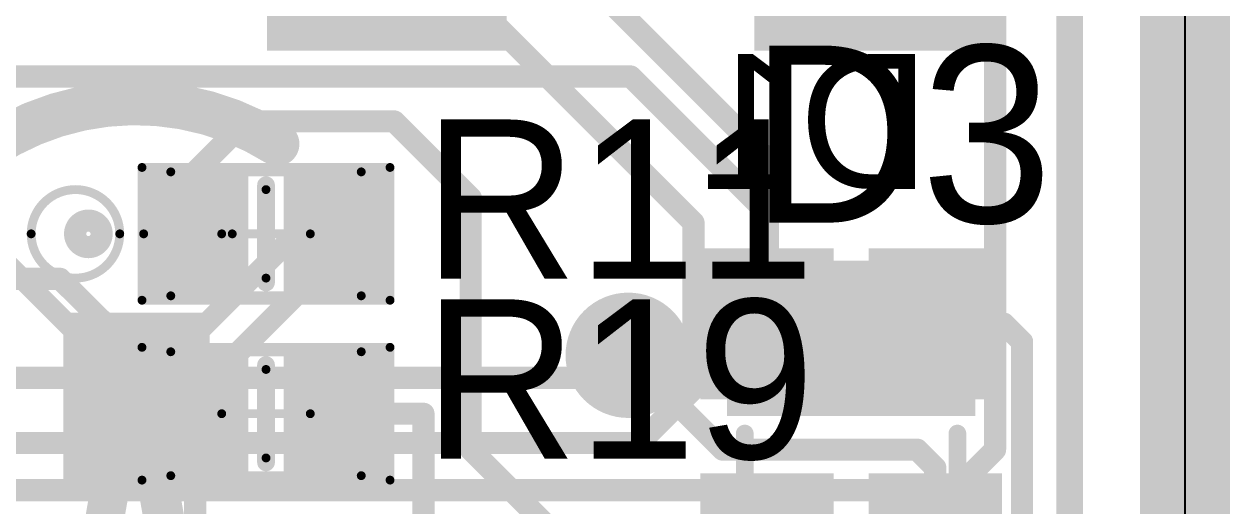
# Model space of a CAD drawing. Extents: x 50.3 to 133.3, y 75.7 to 118.9.
# Drawn here: x 119.7 to 133.31, y 94.46 to 99.91 of the extents above; entities that cross this region are included whole.
import ezdxf

# ---------------------------------------------------------------- set-up
doc = ezdxf.new("R2010")
doc.units = 0
doc.layers.get('0').update_dxf_attribs({"linetype": 'CONTINUOUS'})
for name, color, linetype in [('BOTTOMLAYER', 5, 'CONTINUOUS'), ('BOTTOMOVERLAY', 54, 'CONTINUOUS'), ('BOTTOMPASTE', 16, 'CONTINUOUS'), ('BOTTOMSOLDER', 6, 'CONTINUOUS'), ('INTERNALPLANE1', 76, 'CONTINUOUS'), ('INTERNALPLANE2', 16, 'CONTINUOUS'), ('KEEPOUTLAYER', 6, 'CONTINUOUS'), ('MECHANICAL1', 6, 'CONTINUOUS'), ('MECHANICAL13', 56, 'CONTINUOUS'), ('MECHANICAL15', 56, 'CONTINUOUS'), ('MULTILAYER', 9, 'CONTINUOUS'), ('PADHOLELAYER', 156, 'CONTINUOUS'), ('TOPLAYER', 1, 'CONTINUOUS'), ('TOPOVERLAY', 2, 'CONTINUOUS'), ('TOPPASTE', 8, 'CONTINUOUS'), ('TOPSOLDER', 216, 'CONTINUOUS'), ('VIAHOLELAYER', 16, 'CONTINUOUS')]:
    doc.layers.add(name, color=color, linetype=linetype)

# ---------------------------------------------------------------- blocks, each defined once
blk = doc.blocks.new('MELF_B_15')
at = {"layer": 'BOTTOMLAYER'}
for points in [[(-3.15, 1.3), (-3.15, -1.3), (-1.6, 1.3), (-1.6, -1.3)], [(1.6, 1.3), (1.6, -1.3), (3.15, 1.3), (3.15, -1.3)]]:
    blk.add_solid(points, dxfattribs=at)
at = {"layer": 'BOTTOMOVERLAY', "const_width": 0.2}
for points in [[(1.3, 1.2), (-1.3, 1.2)], [(1.11, -1.2), (1.11, 1.2)], [(1.3, -1.2), (1.3, 1.2)], [(1.3, -1.2), (-1.3, -1.2)]]:
    blk.add_lwpolyline(points, dxfattribs=at)
at = {"layer": 'BOTTOMOVERLAY', "const_width": 0.1}
for points in [[(-1.35, 1.2, 1), (-1.25, 1.2, 1)], [(1.06, 1.2, 1), (1.16, 1.2, 1)], [(1.25, 1.2, 1), (1.35, 1.2, 1)], [(1.25, 1.2, 1), (1.35, 1.2, 1)], [(-1.35, -1.2, 1), (-1.25, -1.2, 1)], [(1.06, -1.2, 1), (1.16, -1.2, 1)], [(1.25, -1.2, 1), (1.35, -1.2, 1)], [(1.25, -1.2, 1), (1.35, -1.2, 1)]]:
    blk.add_lwpolyline(points, format="xyb", close=True, dxfattribs=at)
at = {"layer": 'BOTTOMPASTE'}
for points in [[(-3.15, 1.3), (-3.15, -1.3), (-1.6, 1.3), (-1.6, -1.3)], [(1.6, 1.3), (1.6, -1.3), (3.15, 1.3), (3.15, -1.3)]]:
    blk.add_solid(points, dxfattribs=at)
at = {"layer": 'BOTTOMSOLDER'}
for points in [[(-3.252, 1.402), (-3.252, -1.402), (-1.498, 1.402), (-1.498, -1.402)], [(1.498, 1.402), (1.498, -1.402), (3.252, 1.402), (3.252, -1.402)]]:
    blk.add_solid(points, dxfattribs=at)
blk = doc.blocks.new('LED_805_GREEN_17')
at = {"layer": 'TOPLAYER'}
for points in [[(-1.6, 0.75), (-1.6, -0.75), (-0.3, 0.75), (-0.3, -0.75)], [(0.3, 0.75), (0.3, -0.75), (1.6, 0.75), (1.6, -0.75)]]:
    blk.add_solid(points, dxfattribs=at)
at = {"layer": 'TOPPASTE'}
for points in [[(-1.6, 0.75), (-1.6, -0.75), (-0.3, 0.75), (-0.3, -0.75)], [(0.3, 0.75), (0.3, -0.75), (1.6, 0.75), (1.6, -0.75)]]:
    blk.add_solid(points, dxfattribs=at)
at = {"layer": 'TOPSOLDER'}
for points in [[(-1.702, 0.852), (-1.702, -0.852), (-0.198, 0.852), (-0.198, -0.852)], [(0.198, 0.852), (0.198, -0.852), (1.702, 0.852), (1.702, -0.852)]]:
    blk.add_solid(points, dxfattribs=at)
blk = doc.blocks.new('LED_805_GREEN_18')
at = {"layer": 'TOPLAYER'}
for points in [[(-1.6, 0.75), (-1.6, -0.75), (-0.3, 0.75), (-0.3, -0.75)], [(0.3, 0.75), (0.3, -0.75), (1.6, 0.75), (1.6, -0.75)]]:
    blk.add_solid(points, dxfattribs=at)
at = {"layer": 'TOPPASTE'}
for points in [[(-1.6, 0.75), (-1.6, -0.75), (-0.3, 0.75), (-0.3, -0.75)], [(0.3, 0.75), (0.3, -0.75), (1.6, 0.75), (1.6, -0.75)]]:
    blk.add_solid(points, dxfattribs=at)
at = {"layer": 'TOPSOLDER'}
for points in [[(-1.702, 0.852), (-1.702, -0.852), (-0.198, 0.852), (-0.198, -0.852)], [(0.198, 0.852), (0.198, -0.852), (1.702, 0.852), (1.702, -0.852)]]:
    blk.add_solid(points, dxfattribs=at)
blk = doc.blocks.new('M____USB_26')
at = {"layer": 'BOTTOMLAYER', "const_width": 0.3}
for points in [[(-0.35, 2.2, 1), (-0.05, 2.2, 1)], [(-0.35, -2.2, 1), (-0.05, -2.2, 1)]]:
    blk.add_lwpolyline(points, format="xyb", close=True, dxfattribs=at)
at = {"layer": 'BOTTOMSOLDER', "const_width": 0.402}
for points in [[(-0.401, 2.2, 1), (0.001, 2.2, 1)], [(-0.401, -2.2, 1), (0.001, -2.2, 1)]]:
    blk.add_lwpolyline(points, format="xyb", close=True, dxfattribs=at)
at = {"layer": 'INTERNALPLANE1', "const_width": 0.958}
for points in [[(-0.679, 2.2, 1), (0.279, 2.2, 1)], [(-0.679, -2.2, 1), (0.279, -2.2, 1)]]:
    blk.add_lwpolyline(points, format="xyb", close=True, dxfattribs=at)
at = {"layer": 'INTERNALPLANE2', "const_width": 0.958}
for points in [[(-0.679, 2.2, 1), (0.279, 2.2, 1)], [(-0.679, -2.2, 1), (0.279, -2.2, 1)]]:
    blk.add_lwpolyline(points, format="xyb", close=True, dxfattribs=at)
at = {"layer": 'MECHANICAL1', "const_width": 0.1}
blk.add_lwpolyline([(5.05, -4.95), (5.05, 4.95)], dxfattribs=at)
at = {"layer": 'MECHANICAL1', "const_width": 0.05}
for points in [[(5.025, 4.95, 1), (5.075, 4.95, 1)], [(5.025, -4.95, 1), (5.075, -4.95, 1)]]:
    blk.add_lwpolyline(points, format="xyb", close=True, dxfattribs=at)
at = {"layer": 'MULTILAYER', "const_width": 0.3}
for points in [[(-0.35, 2.2, 1), (-0.05, 2.2, 1)], [(-0.35, -2.2, 1), (-0.05, -2.2, 1)]]:
    blk.add_lwpolyline(points, format="xyb", close=True, dxfattribs=at)
at = {"layer": 'PADHOLELAYER', "const_width": 0.45}
for points in [[(-0.425, 2.2, 1), (0.025, 2.2, 1)], [(-0.425, -2.2, 1), (0.025, -2.2, 1)]]:
    blk.add_lwpolyline(points, format="xyb", close=True, dxfattribs=at)
at = {"layer": 'TOPLAYER', "const_width": 0.3}
for points in [[(-0.35, 2.2, 1), (-0.05, 2.2, 1)], [(-0.35, -2.2, 1), (-0.05, -2.2, 1)]]:
    blk.add_lwpolyline(points, format="xyb", close=True, dxfattribs=at)
at = {"layer": 'TOPLAYER'}
for points in [[(-1.45, 3.45), (-1.45, 5.45), (-3.95, 3.45), (-3.95, 5.45)], [(4.05, 3.45), (4.05, 5.45), (1.55, 3.45), (1.55, 5.45)], [(-1.4, 1.37), (-1.4, 1.83), (-4.2, 1.37), (-4.2, 1.83)], [(-1.4, 0.57), (-1.4, 1.03), (-4.2, 0.57), (-4.2, 1.03)], [(-1.4, -0.23), (-1.4, 0.23), (-4.2, -0.23), (-4.2, 0.23)], [(-1.4, -1.03), (-1.4, -0.57), (-4.2, -1.03), (-4.2, -0.57)], [(-1.4, -1.83), (-1.4, -1.37), (-4.2, -1.83), (-4.2, -1.37)], [(-1.45, -5.45), (-1.45, -3.45), (-3.95, -5.45), (-3.95, -3.45)], [(4.05, -5.45), (4.05, -3.45), (1.55, -5.45), (1.55, -3.45)]]:
    blk.add_solid(points, dxfattribs=at)
at = {"layer": 'TOPOVERLAY', "const_width": 0.2}
for points in [[(-1.05, 4.95), (1.15, 4.95)], [(4.45, 4.95), (5.75, 4.95)], [(5.75, -4.95), (5.75, 4.95)], [(-3.85, 2.25), (-3.85, 3.05)], [(-3.85, -3.05), (-3.85, -2.25)], [(-1.05, -4.95), (1.15, -4.95)], [(4.45, -4.95), (5.75, -4.95)]]:
    blk.add_lwpolyline(points, dxfattribs=at)
at = {"layer": 'TOPOVERLAY'}
for points, const_width in [([(-1.1, 4.95, 1), (-1, 4.95, 1)], 0.1), ([(1.1, 4.95, 1), (1.2, 4.95, 1)], 0.1), ([(4.4, 4.95, 1), (4.5, 4.95, 1)], 0.1), ([(5.7, 4.95, 1), (5.8, 4.95, 1)], 0.1), ([(5.7, 4.95, 1), (5.8, 4.95, 1)], 0.1), ([(-3.9, 3.05, 1), (-3.8, 3.05, 1)], 0.1), ([(-3.9, 2.25, 1), (-3.8, 2.25, 1)], 0.1), ([(-4.375, -1.6, 1), (-4.625, -1.6, 1)], 0.25), ([(-4.687, -1.6, 1), (-4.563, -1.6, 1)], 0.125), ([(-4.437, -1.6, 1), (-4.312, -1.6, 1)], 0.125), ([(-3.9, -2.25, 1), (-3.8, -2.25, 1)], 0.1), ([(-3.9, -3.05, 1), (-3.8, -3.05, 1)], 0.1), ([(-1.1, -4.95, 1), (-1, -4.95, 1)], 0.1), ([(1.1, -4.95, 1), (1.2, -4.95, 1)], 0.1), ([(4.4, -4.95, 1), (4.5, -4.95, 1)], 0.1), ([(5.7, -4.95, 1), (5.8, -4.95, 1)], 0.1), ([(5.7, -4.95, 1), (5.8, -4.95, 1)], 0.1)]:
    blk.add_lwpolyline(points, format="xyb", close=True, dxfattribs=dict(at, const_width=const_width))
at = {"layer": 'TOPPASTE'}
for points in [[(-1.45, 3.45), (-1.45, 5.45), (-3.95, 3.45), (-3.95, 5.45)], [(4.05, 3.45), (4.05, 5.45), (1.55, 3.45), (1.55, 5.45)], [(-1.4, 1.37), (-1.4, 1.83), (-4.2, 1.37), (-4.2, 1.83)], [(-1.4, 0.57), (-1.4, 1.03), (-4.2, 0.57), (-4.2, 1.03)], [(-1.4, -0.23), (-1.4, 0.23), (-4.2, -0.23), (-4.2, 0.23)], [(-1.4, -1.03), (-1.4, -0.57), (-4.2, -1.03), (-4.2, -0.57)], [(-1.4, -1.83), (-1.4, -1.37), (-4.2, -1.83), (-4.2, -1.37)], [(-1.45, -5.45), (-1.45, -3.45), (-3.95, -5.45), (-3.95, -3.45)], [(4.05, -5.45), (4.05, -3.45), (1.55, -5.45), (1.55, -3.45)]]:
    blk.add_solid(points, dxfattribs=at)
at = {"layer": 'TOPSOLDER', "const_width": 0.402}
for points in [[(-0.401, 2.2, 1), (0.001, 2.2, 1)], [(-0.401, -2.2, 1), (0.001, -2.2, 1)]]:
    blk.add_lwpolyline(points, format="xyb", close=True, dxfattribs=at)
at = {"layer": 'TOPSOLDER'}
for points in [[(-1.348, 3.348), (-1.348, 5.552), (-4.052, 3.348), (-4.052, 5.552)], [(4.152, 3.348), (4.152, 5.552), (1.448, 3.348), (1.448, 5.552)], [(-1.298, 1.268), (-1.298, 1.932), (-4.302, 1.268), (-4.302, 1.932)], [(-1.298, 0.468), (-1.298, 1.132), (-4.302, 0.468), (-4.302, 1.132)], [(-1.298, -0.332), (-1.298, 0.332), (-4.302, -0.332), (-4.302, 0.332)], [(-1.298, -1.132), (-1.298, -0.468), (-4.302, -1.132), (-4.302, -0.468)], [(-1.298, -1.932), (-1.298, -1.268), (-4.302, -1.932), (-4.302, -1.268)], [(-1.348, -5.552), (-1.348, -3.348), (-4.052, -5.552), (-4.052, -3.348)], [(4.152, -5.552), (4.152, -3.348), (1.448, -5.552), (1.448, -3.348)]]:
    blk.add_solid(points, dxfattribs=at)
at = {"layer": 'MECHANICAL1'}
blk.add_text('PCB Edge', height=0.25, rotation=90, dxfattribs=at).set_placement((5.482, -4.036))
blk = doc.blocks.new('RESC2012L_43')
at = {"layer": 'MECHANICAL13', "const_width": 0.1}
for points in [[(-1.075, -0.7), (-1.075, 0.7)], [(-1.075, 0.7), (1.075, 0.7)], [(1.075, -0.7), (1.075, 0.7)], [(-1.075, -0.7), (1.075, -0.7)]]:
    blk.add_lwpolyline(points, dxfattribs=at)
at = {"layer": 'MECHANICAL13', "const_width": 0.05}
for points in [[(-1.1, 0.7, 1), (-1.05, 0.7, 1)], [(-1.1, 0.7, 1), (-1.05, 0.7, 1)], [(1.05, 0.7, 1), (1.1, 0.7, 1)], [(1.05, 0.7, 1), (1.1, 0.7, 1)], [(-1.1, -0.7, 1), (-1.05, -0.7, 1)], [(-1.1, -0.7, 1), (-1.05, -0.7, 1)], [(1.05, -0.7, 1), (1.1, -0.7, 1)], [(1.05, -0.7, 1), (1.1, -0.7, 1)]]:
    blk.add_lwpolyline(points, format="xyb", close=True, dxfattribs=at)
at = {"layer": 'MECHANICAL15', "const_width": 0.1}
for points in [[(-1.4, -0.75), (-1.4, 0.75)], [(-1.4, 0.75), (1.4, 0.75)], [(1.4, -0.75), (1.4, 0.75)], [(0, -0.5), (0, 0.5)], [(-0.5, 0), (0.5, 0)], [(-1.4, -0.75), (1.4, -0.75)]]:
    blk.add_lwpolyline(points, dxfattribs=at)
at = {"layer": 'MECHANICAL15', "const_width": 0.05}
for points in [[(-1.425, 0.75, 1), (-1.375, 0.75, 1)], [(-1.425, 0.75, 1), (-1.375, 0.75, 1)], [(1.375, 0.75, 1), (1.425, 0.75, 1)], [(1.375, 0.75, 1), (1.425, 0.75, 1)], [(-0.025, 0.5, 1), (0.025, 0.5, 1)], [(-0.525, 0, 1), (-0.475, 0, 1)], [(0.475, 0, 1), (0.525, 0, 1)], [(-0.025, -0.5, 1), (0.025, -0.5, 1)], [(-1.425, -0.75, 1), (-1.375, -0.75, 1)], [(-1.425, -0.75, 1), (-1.375, -0.75, 1)], [(1.375, -0.75, 1), (1.425, -0.75, 1)], [(1.375, -0.75, 1), (1.425, -0.75, 1)]]:
    blk.add_lwpolyline(points, format="xyb", close=True, dxfattribs=at)
at = {"layer": 'TOPLAYER'}
for points in [[(-0.3, -0.65), (-0.3, 0.65), (-1.3, -0.65), (-1.3, 0.65)], [(1.3, -0.65), (1.3, 0.65), (0.3, -0.65), (0.3, 0.65)]]:
    blk.add_solid(points, dxfattribs=at)
at = {"layer": 'TOPOVERLAY', "const_width": 0.2}
blk.add_lwpolyline([(0, -0.55), (0, 0.55)], dxfattribs=at)
at = {"layer": 'TOPOVERLAY', "const_width": 0.1}
for points in [[(-0.05, 0.55, 1), (0.05, 0.55, 1)], [(-0.05, -0.55, 1), (0.05, -0.55, 1)]]:
    blk.add_lwpolyline(points, format="xyb", close=True, dxfattribs=at)
at = {"layer": 'TOPPASTE'}
for points in [[(-0.3, -0.65), (-0.3, 0.65), (-1.3, -0.65), (-1.3, 0.65)], [(1.3, -0.65), (1.3, 0.65), (0.3, -0.65), (0.3, 0.65)]]:
    blk.add_solid(points, dxfattribs=at)
at = {"layer": 'TOPSOLDER'}
for points in [[(-0.198, -0.752), (-0.198, 0.752), (-1.402, -0.752), (-1.402, 0.752)], [(1.402, -0.752), (1.402, 0.752), (0.198, -0.752), (0.198, 0.752)]]:
    blk.add_solid(points, dxfattribs=at)
blk = doc.blocks.new('RESC2012L_51')
at = {"layer": 'MECHANICAL13', "const_width": 0.1}
for points in [[(-1.075, 0.7), (-1.075, -0.7)], [(1.075, 0.7), (-1.075, 0.7)], [(1.075, 0.7), (1.075, -0.7)], [(1.075, -0.7), (-1.075, -0.7)]]:
    blk.add_lwpolyline(points, dxfattribs=at)
at = {"layer": 'MECHANICAL13', "const_width": 0.05}
for points in [[(-1.1, 0.7, 1), (-1.05, 0.7, 1)], [(-1.1, 0.7, 1), (-1.05, 0.7, 1)], [(1.05, 0.7, 1), (1.1, 0.7, 1)], [(1.05, 0.7, 1), (1.1, 0.7, 1)], [(-1.1, -0.7, 1), (-1.05, -0.7, 1)], [(-1.1, -0.7, 1), (-1.05, -0.7, 1)], [(1.05, -0.7, 1), (1.1, -0.7, 1)], [(1.05, -0.7, 1), (1.1, -0.7, 1)]]:
    blk.add_lwpolyline(points, format="xyb", close=True, dxfattribs=at)
at = {"layer": 'MECHANICAL15', "const_width": 0.1}
for points in [[(-1.4, 0.75), (-1.4, -0.75)], [(1.4, 0.75), (-1.4, 0.75)], [(1.4, 0.75), (1.4, -0.75)], [(0, 0.5), (0, -0.5)], [(0.5, 0), (-0.5, 0)], [(1.4, -0.75), (-1.4, -0.75)]]:
    blk.add_lwpolyline(points, dxfattribs=at)
at = {"layer": 'MECHANICAL15', "const_width": 0.05}
for points in [[(-1.425, 0.75, 1), (-1.375, 0.75, 1)], [(-1.425, 0.75, 1), (-1.375, 0.75, 1)], [(1.375, 0.75, 1), (1.425, 0.75, 1)], [(1.375, 0.75, 1), (1.425, 0.75, 1)], [(-0.025, 0.5, 1), (0.025, 0.5, 1)], [(-0.525, 0, 1), (-0.475, 0, 1)], [(0.475, 0, 1), (0.525, 0, 1)], [(-0.025, -0.5, 1), (0.025, -0.5, 1)], [(-1.425, -0.75, 1), (-1.375, -0.75, 1)], [(-1.425, -0.75, 1), (-1.375, -0.75, 1)], [(1.375, -0.75, 1), (1.425, -0.75, 1)], [(1.375, -0.75, 1), (1.425, -0.75, 1)]]:
    blk.add_lwpolyline(points, format="xyb", close=True, dxfattribs=at)
at = {"layer": 'TOPLAYER'}
for points in [[(-0.3, -0.65), (-0.3, 0.65), (-1.3, -0.65), (-1.3, 0.65)], [(1.3, -0.65), (1.3, 0.65), (0.3, -0.65), (0.3, 0.65)]]:
    blk.add_solid(points, dxfattribs=at)
at = {"layer": 'TOPOVERLAY', "const_width": 0.2}
blk.add_lwpolyline([(0, 0.55), (0, -0.55)], dxfattribs=at)
at = {"layer": 'TOPOVERLAY', "const_width": 0.1}
for points in [[(-0.05, 0.55, 1), (0.05, 0.55, 1)], [(-0.05, -0.55, 1), (0.05, -0.55, 1)]]:
    blk.add_lwpolyline(points, format="xyb", close=True, dxfattribs=at)
at = {"layer": 'TOPPASTE'}
for points in [[(-0.3, -0.65), (-0.3, 0.65), (-1.3, -0.65), (-1.3, 0.65)], [(1.3, -0.65), (1.3, 0.65), (0.3, -0.65), (0.3, 0.65)]]:
    blk.add_solid(points, dxfattribs=at)
at = {"layer": 'TOPSOLDER'}
for points in [[(-0.198, -0.752), (-0.198, 0.752), (-1.402, -0.752), (-1.402, 0.752)], [(1.402, -0.752), (1.402, 0.752), (0.198, -0.752), (0.198, 0.752)]]:
    blk.add_solid(points, dxfattribs=at)

msp = doc.modelspace()

# ---------------------------------------------------------------- linework, layer by layer
at = {"layer": 'BOTTOMLAYER', "const_width": 0.25}
for points in [[(130.658, 95.098), (130.658, 103.226)], [(124.689, 101.778), (128.092, 98.374)], [(123.952, 100.965), (127.254, 97.663)], [(128.092, 96.355), (128.092, 98.374)], [(127.254, 95.783), (127.254, 97.663)], [(128.092, 96.355), (129.032, 96.355)], [(126.263, 95.91), (126.517, 96.164)], [(109.943, 95.91), (126.263, 95.91)], [(126.644, 95.174), (127.254, 95.783)], [(109.906, 95.174), (126.644, 95.174)], [(130.2, 94.64), (130.658, 95.098)], [(111.757, 94.64), (130.2, 94.64)]]:
    msp.add_lwpolyline(points, dxfattribs=at)
at = {"layer": 'BOTTOMLAYER'}
for points, const_width in [([(128.03, 98.374, 1), (128.155, 98.374, 1)], 0.125), ([(128.03, 98.374, 1), (128.155, 98.374, 1)], 0.125), ([(127.192, 97.663, 1), (127.316, 97.663, 1)], 0.125), ([(127.192, 97.663, 1), (127.316, 97.663, 1)], 0.125), ([(126.317, 96.164, 1), (126.717, 96.164, 1)], 0.4), ([(128.03, 96.355, 1), (128.155, 96.355, 1)], 0.125), ([(128.03, 96.355, 1), (128.155, 96.355, 1)], 0.125), ([(128.97, 96.355, 1), (129.094, 96.355, 1)], 0.125), ([(126.455, 96.164, 1), (126.58, 96.164, 1)], 0.125), ([(126.201, 95.91, 1), (126.326, 95.91, 1)], 0.125), ([(126.201, 95.91, 1), (126.326, 95.91, 1)], 0.125), ([(127.192, 95.783, 1), (127.316, 95.783, 1)], 0.125), ([(127.192, 95.783, 1), (127.316, 95.783, 1)], 0.125), ([(126.582, 95.174, 1), (126.707, 95.174, 1)], 0.125), ([(126.582, 95.174, 1), (126.707, 95.174, 1)], 0.125), ([(130.595, 95.098, 1), (130.72, 95.098, 1)], 0.125), ([(130.595, 95.098, 1), (130.72, 95.098, 1)], 0.125), ([(130.138, 94.64, 1), (130.263, 94.64, 1)], 0.125), ([(130.138, 94.64, 1), (130.263, 94.64, 1)], 0.125)]:
    msp.add_lwpolyline(points, format="xyb", close=True, dxfattribs=dict(at, const_width=const_width))
at = {"layer": 'BOTTOMOVERLAY', "const_width": 0.5}
msp.add_lwpolyline([(118.757, 93.973, -0.87737), (122.555, 98.552)], format="xyb", dxfattribs=at)
at = {"layer": 'BOTTOMOVERLAY'}
for points, const_width in [([(122.43, 98.552, 1), (122.68, 98.552, 1)], 0.25), ([(120.777, 97.536, 1), (119.777, 97.536, 1)], 0.1), ([(122.047, 97.536, 1), (121.047, 97.536, 1)], 0.1), ([(120.573, 97.536, 1), (120.273, 97.536, 1)], 0.25), ([(121.539, 97.536, 1), (121.239, 97.536, 1)], 0.25), ([(120.211, 97.536, 1), (120.335, 97.536, 1)], 0.125), ([(120.511, 97.536, 1), (120.635, 97.536, 1)], 0.125), ([(121.177, 97.536, 1), (121.301, 97.536, 1)], 0.125), ([(121.477, 97.536, 1), (121.601, 97.536, 1)], 0.125), ([(119.752, 97.536, 1), (119.802, 97.536, 1)], 0.05), ([(120.752, 97.536, 1), (120.802, 97.536, 1)], 0.05), ([(121.022, 97.536, 1), (121.072, 97.536, 1)], 0.05), ([(122.022, 97.536, 1), (122.072, 97.536, 1)], 0.05)]:
    msp.add_lwpolyline(points, format="xyb", close=True, dxfattribs=dict(at, const_width=const_width))
for points in [[(120.431, 96.104), (120.6, 96.272), (118.999, 97.536), (119.168, 97.705)], [(122.936, 97.536), (122.767, 97.705), (121.504, 96.104), (121.335, 96.272)], [(120.142, 94.742), (121.793, 94.742), (120.142, 96.647), (121.793, 96.647)], [(121.362, 92.505), (121.815, 92.584), (120.96, 94.789), (121.412, 94.869)], [(120.071, 92.536), (120.502, 92.46), (120.473, 94.818), (120.904, 94.742)]]:
    msp.add_solid(points, dxfattribs=at)
at = {"layer": 'BOTTOMSOLDER', "const_width": 0.502}
msp.add_lwpolyline([(126.267, 96.164, 1), (126.768, 96.164, 1)], format="xyb", close=True, dxfattribs=at)
at = {"layer": 'INTERNALPLANE1'}
msp.add_line((132.8, 118.2), (132.8, 76.2), dxfattribs=at)
at = {"layer": 'INTERNALPLANE1', "const_width": 1.016}
msp.add_lwpolyline([(132.8, 76.2), (132.8, 118.2)], dxfattribs=at)
at = {"layer": 'INTERNALPLANE1', "const_width": 0.708}
msp.add_lwpolyline([(126.163, 96.164, 1), (126.871, 96.164, 1)], format="xyb", close=True, dxfattribs=at)
at = {"layer": 'INTERNALPLANE2'}
msp.add_line((132.8, 118.2), (132.8, 76.2), dxfattribs=at)
at = {"layer": 'INTERNALPLANE2', "const_width": 1.016}
msp.add_lwpolyline([(132.8, 76.2), (132.8, 118.2)], dxfattribs=at)
at = {"layer": 'INTERNALPLANE2', "const_width": 0.708}
msp.add_lwpolyline([(126.163, 96.164, 1), (126.871, 96.164, 1)], format="xyb", close=True, dxfattribs=at)
at = {"layer": 'KEEPOUTLAYER', "const_width": 0.3}
msp.add_lwpolyline([(131.5, 80.123), (131.5, 114.3)], dxfattribs=at)
at = {"layer": 'MULTILAYER', "const_width": 0.4}
msp.add_lwpolyline([(126.317, 96.164, 1), (126.717, 96.164, 1)], format="xyb", close=True, dxfattribs=at)
at = {"layer": 'TOPLAYER', "const_width": 0.25}
for points in [[(118.402, 99.314), (126.543, 99.314)], [(126.543, 99.314), (128.082, 97.775)], [(121.628, 98.235), (122.199, 98.806)], [(122.199, 98.806), (123.876, 98.806)], [(123.876, 98.806), (124.739, 97.942)], [(121.628, 97.536), (121.628, 98.235)], [(124.739, 95.098), (124.739, 97.942)], [(128.082, 96.52), (128.082, 97.775)], [(123.228, 97.307), (123.228, 97.536)], [(121.628, 95.707), (123.228, 97.307)], [(118.148, 97.028), (120.104, 97.028)], [(120.104, 97.028), (121.628, 95.504)], [(129.982, 96.52), (130.759, 96.52)], [(130.759, 96.52), (130.962, 96.317)], [(130.962, 93.04), (130.962, 96.317)], [(126.517, 96.164), (127.584, 95.098)], [(121.628, 95.504), (121.628, 95.707)], [(121.628, 92.964), (121.628, 95.504)], [(123.228, 95.504), (124.206, 95.504)], [(124.206, 93.973), (124.206, 95.504)], [(124.739, 95.098), (125.857, 93.98)], [(127.584, 95.098), (129.779, 95.098)], [(129.779, 95.098), (129.982, 94.894)], [(129.982, 93.98), (129.982, 94.894)]]:
    msp.add_lwpolyline(points, dxfattribs=at)
at = {"layer": 'TOPLAYER'}
for points, const_width in [([(126.48, 99.314, 1), (126.605, 99.314, 1)], 0.125), ([(126.48, 99.314, 1), (126.605, 99.314, 1)], 0.125), ([(122.137, 98.806, 1), (122.262, 98.806, 1)], 0.125), ([(122.137, 98.806, 1), (122.262, 98.806, 1)], 0.125), ([(123.813, 98.806, 1), (123.938, 98.806, 1)], 0.125), ([(123.813, 98.806, 1), (123.938, 98.806, 1)], 0.125), ([(121.566, 98.235, 1), (121.691, 98.235, 1)], 0.125), ([(121.566, 98.235, 1), (121.691, 98.235, 1)], 0.125), ([(124.677, 97.942, 1), (124.802, 97.942, 1)], 0.125), ([(124.677, 97.942, 1), (124.802, 97.942, 1)], 0.125), ([(128.019, 97.775, 1), (128.144, 97.775, 1)], 0.125), ([(128.019, 97.775, 1), (128.144, 97.775, 1)], 0.125), ([(121.566, 97.536, 1), (121.691, 97.536, 1)], 0.125), ([(123.165, 97.536, 1), (123.29, 97.536, 1)], 0.125), ([(123.165, 97.307, 1), (123.29, 97.307, 1)], 0.125), ([(123.165, 97.307, 1), (123.29, 97.307, 1)], 0.125), ([(120.042, 97.028, 1), (120.167, 97.028, 1)], 0.125), ([(120.042, 97.028, 1), (120.167, 97.028, 1)], 0.125), ([(128.019, 96.52, 1), (128.144, 96.52, 1)], 0.125), ([(129.92, 96.52, 1), (130.045, 96.52, 1)], 0.125), ([(130.697, 96.52, 1), (130.822, 96.52, 1)], 0.125), ([(130.697, 96.52, 1), (130.822, 96.52, 1)], 0.125), ([(126.317, 96.164, 1), (126.717, 96.164, 1)], 0.4), ([(130.9, 96.317, 1), (131.025, 96.317, 1)], 0.125), ([(130.9, 96.317, 1), (131.025, 96.317, 1)], 0.125), ([(126.455, 96.164, 1), (126.58, 96.164, 1)], 0.125), ([(121.566, 95.707, 1), (121.691, 95.707, 1)], 0.125), ([(121.566, 95.707, 1), (121.691, 95.707, 1)], 0.125), ([(121.566, 95.504, 1), (121.691, 95.504, 1)], 0.125), ([(121.566, 95.504, 1), (121.691, 95.504, 1)], 0.125), ([(121.566, 95.504, 1), (121.691, 95.504, 1)], 0.125), ([(123.165, 95.504, 1), (123.29, 95.504, 1)], 0.125), ([(124.144, 95.504, 1), (124.268, 95.504, 1)], 0.125), ([(124.144, 95.504, 1), (124.268, 95.504, 1)], 0.125), ([(124.677, 95.098, 1), (124.802, 95.098, 1)], 0.125), ([(124.677, 95.098, 1), (124.802, 95.098, 1)], 0.125), ([(127.522, 95.098, 1), (127.647, 95.098, 1)], 0.125), ([(127.522, 95.098, 1), (127.647, 95.098, 1)], 0.125), ([(129.716, 95.098, 1), (129.841, 95.098, 1)], 0.125), ([(129.716, 95.098, 1), (129.841, 95.098, 1)], 0.125), ([(129.92, 94.894, 1), (130.045, 94.894, 1)], 0.125), ([(129.92, 94.894, 1), (130.045, 94.894, 1)], 0.125)]:
    msp.add_lwpolyline(points, format="xyb", close=True, dxfattribs=dict(at, const_width=const_width))
at = {"layer": 'TOPSOLDER', "const_width": 0.502}
msp.add_lwpolyline([(126.267, 96.164, 1), (126.768, 96.164, 1)], format="xyb", close=True, dxfattribs=at)
at = {"layer": 'VIAHOLELAYER', "const_width": 0.2}
msp.add_lwpolyline([(126.417, 96.164, 1), (126.617, 96.164, 1)], format="xyb", close=True, dxfattribs=at)

# ---------------------------------------------------------------- block references
for name, p in [('M____USB_26', (126.492, 105.156)), ('RESC2012L_43', (122.428, 97.536)), ('LED_805_GREEN_17', (129.032, 96.52))]:
    msp.add_blockref(name, p)
for name, p, rotation in [('MELF_B_15', (129.032, 93.98), 270), ('RESC2012L_51', (122.428, 95.504), 180), ('LED_805_GREEN_18', (129.032, 93.98), 180)]:
    msp.add_blockref(name, p, dxfattribs=dict(rotation=rotation))

# ---------------------------------------------------------------- texts
at = {"layer": 'BOTTOMOVERLAY', "text_generation_flag": 2}
msp.add_text('D1', height=1.524, dxfattribs=at).set_placement((129.921, 98.044))
at = {"layer": 'TOPOVERLAY'}
for s, height, p in [('D3', 2, (127.889, 97.663)), ('R19', 1.8, (124.206, 94.996))]:
    msp.add_text(s, height=height, dxfattribs=at).set_placement(p)
msp.add_text('R11', height=1.8, rotation=360, dxfattribs=at).set_placement((124.206, 97.028))

doc.saveas('drawing.dxf')
